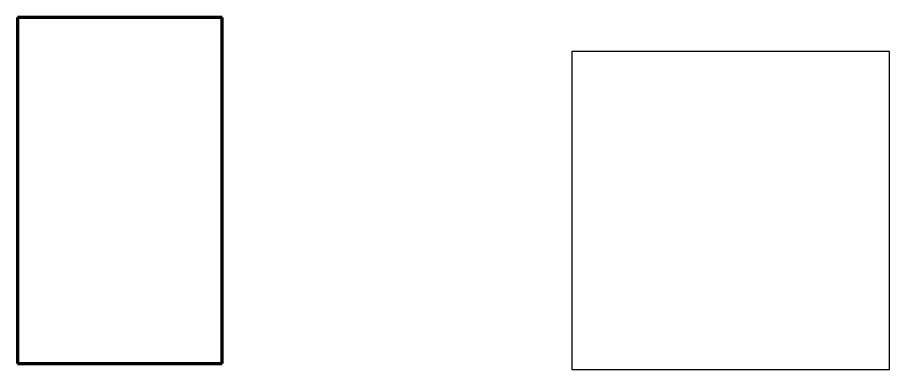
# Model space of a CAD drawing. Header units: millimetres. Extents: x 3026 to 17072, y 6117 to 23051.
# Drawn here: x 8205 to 10675, y 10638 to 11635 of the extents above; entities that cross this region are included whole.
import ezdxf

# ---------------------------------------------------------------- set-up
doc = ezdxf.new("R2010")
doc.units = ezdxf.units.MM
doc.header["$LTSCALE"] = 50
doc.layers.add('Maquinas', color=200, linetype='Continuous')

msp = doc.modelspace()

# ---------------------------------------------------------------- linework, layer by layer
at = {"color": 2}
for p, q in [((9775, 11537.9), (9775, 10637.9)), ((10675, 11537.9), (9775, 11537.9)), ((10675, 10637.9), (10675, 11537.9)), ((9775, 10637.9), (10675, 10637.9))]:
    msp.add_line(p, q, dxfattribs=at)
at = {"layer": 'Maquinas', "lineweight": 100}
for p, q in [((8785.3, 11634.7), (8205.3, 11634.7)), ((8205.3, 11634.7), (8205.3, 10654.7)), ((8785.3, 10654.7), (8785.3, 11634.7)), ((8205.3, 10654.7), (8785.3, 10654.7))]:
    msp.add_line(p, q, dxfattribs=at)

doc.saveas('drawing.dxf')
